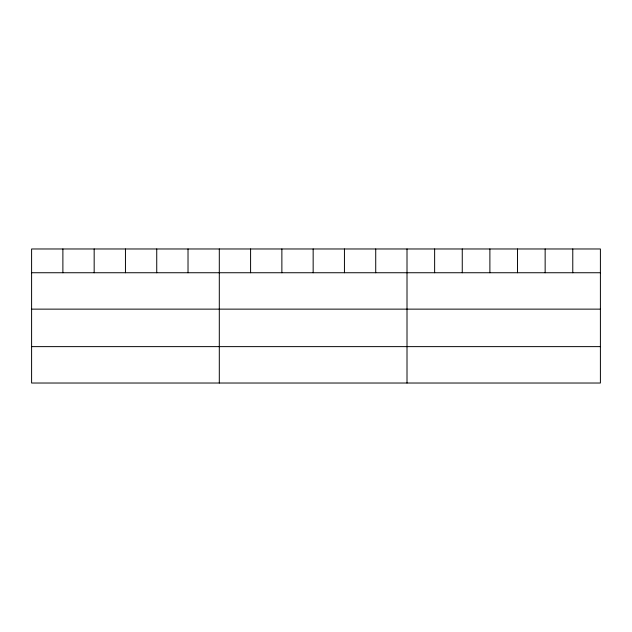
<?xml version="1.0" encoding="UTF-8"?>
<svg xmlns="http://www.w3.org/2000/svg" width="632" height="632" viewBox="0 0 632 632"><rect width="100%" height="100%" fill="white"/><g stroke="black" fill="none" stroke-linecap="round" stroke-linejoin="round"><path stroke-width="0.95" d="M600.4 272.74L600.4 383.024L31.6 383.024L31.6 248.976L600.4 248.976L600.4 272.74L31.6 272.74M31.6 309.135L600.4 309.135M31.6 346.628L600.4 346.628M572.774 248.976L572.774 272.74M545.147 248.976L545.147 272.74M517.521 248.976L517.521 272.74M489.887 248.976L489.887 272.74M462.261 248.976L462.261 272.74M434.634 248.976L434.634 272.74M407.008 248.976L407.008 383.024M375.724 248.976L375.724 272.74M344.44 248.976L344.44 272.74M313.156 248.976L313.156 272.74M281.872 248.976L281.872 272.74M250.588 248.976L250.588 272.74M219.304 248.976L219.304 383.024M188.02 248.976L188.02 272.74M156.736 248.976L156.736 272.74M125.452 248.976L125.452 272.74M94.168 248.976L94.168 272.74M62.884 248.976L62.884 272.74"/></g></svg>
